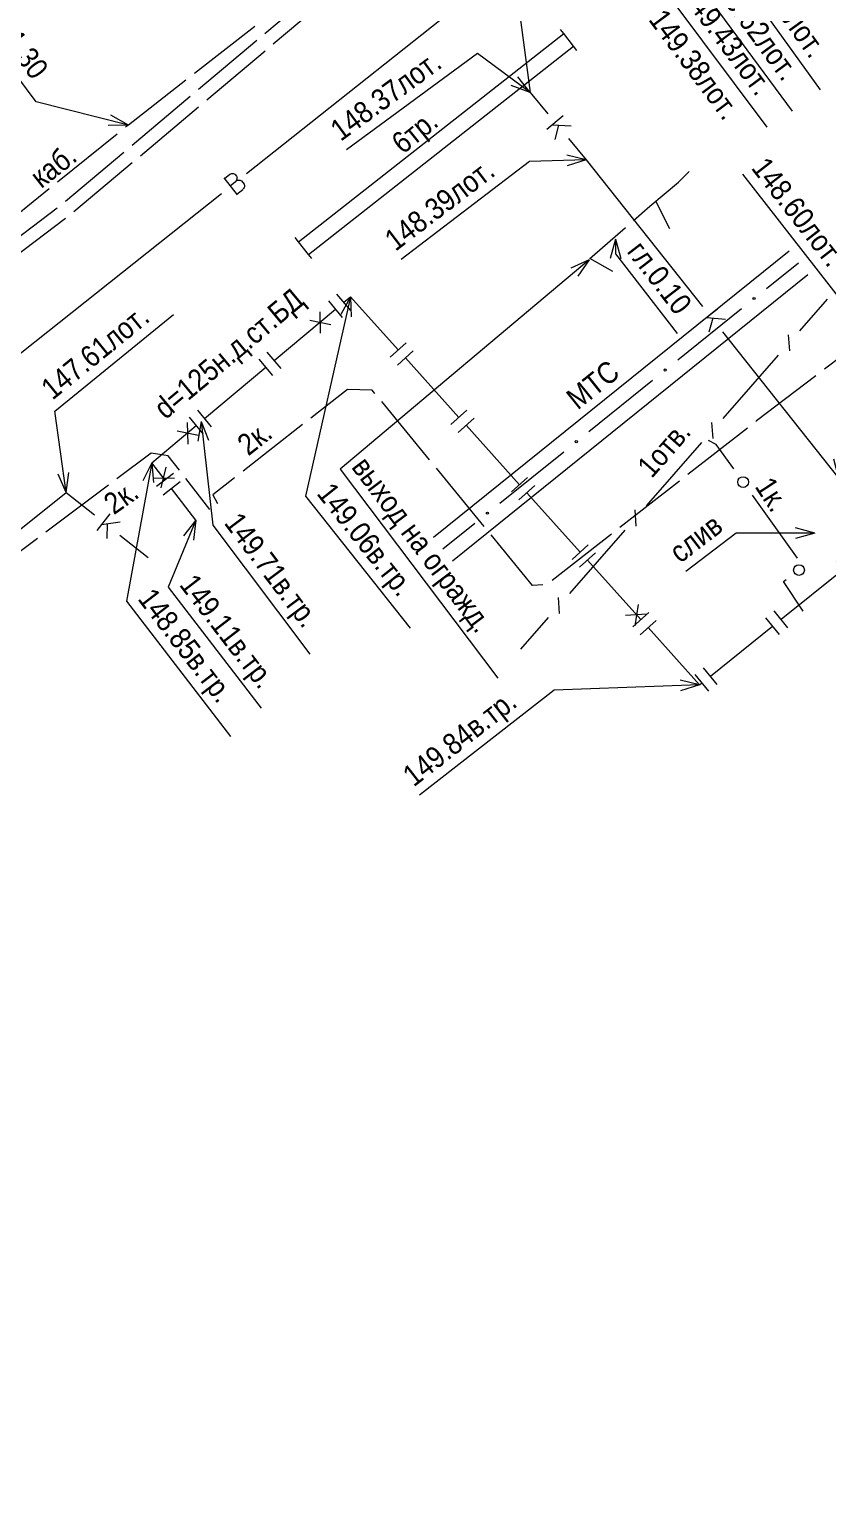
# Model space of a CAD drawing. Header units: metres. Extents: x 369 to 856, y 14070 to 14447.
# Drawn here: x 532.1 to 569.3, y 14129.3 to 14197.3 of the extents above; entities that cross this region are included whole.
import ezdxf
from ezdxf.enums import TextEntityAlignment as Align

# ---------------------------------------------------------------- set-up
doc = ezdxf.new("R2010")
doc.units = ezdxf.units.M
doc.header["$MEASUREMENT"] = 0
for name, color, linetype, lineweight in [('Водопровод', 7, 'Continuous', 25), ('Водосток', 7, 'Continuous', 25), ('Газопровод', 7, 'Continuous', 25), ('Кабели', 7, 'Continuous', 25), ('Кабель связи', 7, 'Continuous', 25), ('Кабель электрический', 7, 'Continuous', 25), ('Канализация самотёчная', 7, 'Continuous', 25), ('Теплосеть', 7, 'Continuous', 25)]:
    doc.layers.add(name, color=color, linetype=linetype, lineweight=lineweight)
doc.styles.add('Style-RUSSIAN_1251', font='RUSSIAN_1251.shx')
doc.styles.add('Style-RUSSIAN_1251 I 0.00000', font='RUSSIAN_1251.shx')

# ---------------------------------------------------------------- blocks, each defined once
blk = doc.blocks.new('msdElementTypeLine_111')
at = {"layer": 'Кабель электрический', "color": 252, "linetype": 'Continuous', "lineweight": 9}
for p, q in [((0.125, 0.716), (-0.029, 0.913)), ((0.588, 0.126), (0.126, 0.716)), ((0.743, -0.071), (0.588, 0.126))]:
    blk.add_line(p, q, dxfattribs=at)
blk = doc.blocks.new('msdElementTypeLine_112')
at = {"layer": 'Кабель электрический', "color": 252, "linetype": 'Continuous', "lineweight": 9}
for p, q in [((0.125, 0.716), (-0.029, 0.913)), ((0.588, 0.126), (0.126, 0.716)), ((0.743, -0.071), (0.588, 0.126))]:
    blk.add_line(p, q, dxfattribs=at)
blk = doc.blocks.new('msdElementTypeMultiLine_51')
at = {"layer": 'Кабель электрический', "color": 252, "linetype": 'Continuous', "lineweight": 9, "flags": 128}
for points in [[(0.126, 0.716), (12.476, 10.407)], [(0.588, 0.126), (12.938, 9.817)]]:
    blk.add_lwpolyline(points, dxfattribs=at)
at = {"layer": 'Кабель электрический', "color": 252, "linetype": 'Continuous', "lineweight": 9}
for name, p in [('msdElementTypeLine_111', (12.35, 9.691)), ('msdElementTypeLine_112', (0, 0))]:
    blk.add_blockref(name, p, dxfattribs=at)
blk = doc.blocks.new('msdElementTypeLineString_441')
at = {"layer": 'Кабель связи', "color": 252, "linetype": 'Continuous', "lineweight": 9}
for p, q in [((13.264, 15.1), (14.556, 16.575)), ((12.794, 14.162), (12.745, 14.91)), ((9.691, 11.023), (12.275, 13.972)), ((9.222, 10.085), (9.172, 10.833)), ((6.119, 6.945), (8.703, 9.895)), ((5.649, 6.007), (5.6, 6.755)), ((2.546, 2.868), (5.13, 5.817)), ((2.076, 1.93), (2.027, 2.678)), ((0.265, 0.265), (1.557, 1.74))]:
    blk.add_line(p, q, dxfattribs=at)
blk = doc.blocks.new('msdElementTypeMultiLine_139')
at = {"layer": 'Кабель связи', "color": 252, "linetype": 'Continuous', "lineweight": 9}
blk.add_blockref('msdElementTypeLineString_441', (0, 0), dxfattribs=at)
blk = doc.blocks.new('msdElementTypeLineString_442')
at = {"layer": 'Теплосеть', "color": 252, "linetype": 'Continuous', "lineweight": 9}
for p, q in [((15.125, 12.191), (16.61, 13.388)), ((10.985, 8.857), (13.956, 11.25)), ((6.845, 5.522), (9.816, 7.916)), ((2.705, 2.188), (5.677, 4.581)), ((0.051, 0.05), (1.537, 1.247))]:
    blk.add_line(p, q, dxfattribs=at)
for centre in [(14.541, 11.72), (10.401, 8.386), (6.261, 5.052), (2.121, 1.717)]:
    blk.add_circle(centre, 0.05, dxfattribs=at)
blk = doc.blocks.new('msdElementTypeMultiLine_140')
at = {"layer": 'Теплосеть', "color": 252, "linetype": 'Continuous', "lineweight": 9, "flags": 128}
for points in [[(0.001, 1.09), (16.56, 14.428)], [(0.879, 0), (17.439, 13.337)]]:
    blk.add_lwpolyline(points, dxfattribs=at)
at = {"layer": 'Теплосеть', "color": 252, "linetype": 'Continuous', "lineweight": 9}
blk.add_blockref('msdElementTypeLineString_442', (0.389, 0.495), dxfattribs=at)
blk = doc.blocks.new('msdElementTypeLineString_444')
at = {"layer": 'Кабель электрический', "color": 252, "linetype": 'Continuous', "lineweight": 9}
for p, q in [((34.933, 45.582), (33.813, 47.015)), ((30.199, 46.71), (27.29, 44.525)), ((26.89, 44.225), (23.98, 42.04)), ((23.58, 41.74), (20.671, 39.555)), ((20.271, 39.255), (17.361, 37.07)), ((16.962, 36.77), (14.052, 34.585)), ((13.652, 34.284), (10.742, 32.099)), ((10.343, 31.799), (7.433, 29.614)), ((7.033, 29.314), (4.124, 27.129)), ((0.868, 24.066), (3.011, 21.126)), ((3.306, 20.722), (5.449, 17.781)), ((5.744, 17.377), (7.887, 14.437)), ((8.181, 14.033), (10.325, 11.093)), ((9.93, 7.948), (6.75, 6.18))]:
    blk.add_line(p, q, dxfattribs=at)
at = {"layer": 'Кабель электрический', "color": 252, "linetype": 'Continuous', "lineweight": 9, "flags": 128}
for points in [[(33.505, 47.409), (32.984, 48.075), (32.187, 48.203), (30.599, 47.011)], [(3.724, 26.829), (1.315, 25.02), (0.987, 24.487)], [(10.619, 10.689), (11.706, 9.198), (11.706, 8.936), (10.367, 8.191)], [(6.313, 5.937), (3.166, 4.187), (3.133, 4.169)], [(2.696, 3.926), (0.458, 2.681), (0.117, 1.658)], [(0.074, 1.2), (0.719, 0.262), (0.85, 0), (1.229, 0.081)]]:
    blk.add_lwpolyline(points, dxfattribs=at)
blk = doc.blocks.new('msdElementTypeMultiLine_142')
at = {"layer": 'Кабель электрический', "color": 252, "linetype": 'Continuous', "lineweight": 9}
blk.add_blockref('msdElementTypeLineString_444', (0, 0), dxfattribs=at)
blk = doc.blocks.new('msdElementTypeLineString_445')
at = {"layer": 'Канализация самотёчная', "color": 252, "linetype": 'Continuous', "lineweight": 9}
for p, q in [((27.064, 25.372), (53.034, 49.717)), ((0, 0), (25.97, 24.346))]:
    blk.add_line(p, q, dxfattribs=at)
blk = doc.blocks.new('msdElementTypeLineString_446')
at = {"layer": 'Канализация самотёчная', "color": 252, "linetype": 'Continuous', "lineweight": 9}
for p, q in [((27.372, 25.661), (53.649, 50.295)), ((0, 0), (26.278, 24.635))]:
    blk.add_line(p, q, dxfattribs=at)
blk = doc.blocks.new('msdElementTypeLineString_447')
at = {"layer": 'Канализация самотёчная', "color": 252, "linetype": 'Continuous', "lineweight": 9}
for p, q in [((27.12, 25.246), (27.122, 26.122)), ((26.684, 25.711), (27.362, 24.988)), ((27.121, 25.523), (27.799, 25.398))]:
    blk.add_line(p, q, dxfattribs=at)
blk = doc.blocks.new('msdElementTypeMultiLine_144')
at = {"layer": 'Канализация самотёчная', "color": 252, "linetype": 'Continuous', "lineweight": 9}
for name, p in [('msdElementTypeLineString_445', (0.506, 1.234)), ('msdElementTypeLineString_446', (0.506, 0)), ('msdElementTypeLineString_447', (0, 0.111))]:
    blk.add_blockref(name, p, dxfattribs=at)
blk = doc.blocks.new('msdElementTypeLineString_448')
at = {"layer": 'Канализация самотёчная', "color": 252, "linetype": 'Continuous', "lineweight": 9}
for p, q in [((27.185, 25.556), (53.277, 50.084)), ((0.001, 0.001), (26.092, 24.529))]:
    blk.add_line(p, q, dxfattribs=at)
blk = doc.blocks.new('msdElementTypeLineString_449')
at = {"layer": 'Канализация самотёчная', "color": 252, "linetype": 'Continuous', "lineweight": 9}
for p, q in [((27.494, 25.846), (53.893, 50.664)), ((0.001, 0), (26.401, 24.818))]:
    blk.add_line(p, q, dxfattribs=at)
blk = doc.blocks.new('msdElementTypeLineString_450')
at = {"layer": 'Канализация самотёчная', "color": 252, "linetype": 'Continuous', "lineweight": 9}
for p, q in [((26.806, 25.894), (27.485, 25.172)), ((27.243, 25.429), (27.244, 26.305)), ((27.243, 25.707), (27.922, 25.583))]:
    blk.add_line(p, q, dxfattribs=at)
blk = doc.blocks.new('msdElementTypeMultiLine_145')
at = {"layer": 'Канализация самотёчная', "color": 252, "linetype": 'Continuous', "lineweight": 9}
for name, p in [('msdElementTypeLineString_448', (0.506, 1.235)), ('msdElementTypeLineString_449', (0.506, 0)), ('msdElementTypeLineString_450', (0, 0.112))]:
    blk.add_blockref(name, p, dxfattribs=at)
blk = doc.blocks.new('msdElementTypeLineString_479')
at = {"layer": 'Кабель электрический', "color": 252, "linetype": 'Continuous', "lineweight": 9}
for p, q in [((52.984, 40.975), (55.697, 43.257)), ((49.889, 38.37), (52.602, 40.653)), ((46.795, 35.765), (49.507, 38.048)), ((43.7, 33.161), (46.412, 35.443)), ((40.483, 30.709), (43.309, 32.849))]:
    blk.add_line(p, q, dxfattribs=at)
blk = doc.blocks.new('msdElementTypeLineString_480')
at = {"layer": 'Кабель электрический', "color": 252, "linetype": 'Continuous', "lineweight": 9}
for p, q in [((52.986, 40.975), (55.698, 43.258)), ((49.891, 38.371), (52.603, 40.653)), ((46.796, 35.766), (49.508, 38.049)), ((43.701, 33.161), (46.413, 35.444)), ((40.484, 30.709), (43.31, 32.85))]:
    blk.add_line(p, q, dxfattribs=at)
blk = doc.blocks.new('msdElementTypeMultiLine_175')
at = {"layer": 'Кабель электрический', "color": 252, "linetype": 'Continuous', "lineweight": 9}
for name, p in [('msdElementTypeLineString_479', (0, 0.492)), ('msdElementTypeLineString_480', (0.384, 0))]:
    blk.add_blockref(name, p, dxfattribs=at)
blk = doc.blocks.new('msdElementTypeLineString_486')
at = {"layer": 'Кабель электрический', "color": 252, "linetype": 'Continuous', "lineweight": 9}
for p, q in [((61.022, 32.523), (57.782, 31.16)), ((53.899, 28.902), (51.04, 26.857)), ((50.633, 26.566), (47.774, 24.521)), ((47.367, 24.23), (44.508, 22.185)), ((40.898, 19.472), (38.098, 17.347)), ((37.699, 17.045), (34.899, 14.92)), ((34.5, 14.618), (31.7, 12.493)), ((31.301, 12.191), (28.501, 10.066)), ((10.108, 5.842), (7.878, 8.56)), ((4.185, 7.489), (1.416, 5.323)), ((24.908, 7.331), (22.138, 5.166)), ((12.655, 2.738), (10.425, 5.455)), ((21.744, 4.858), (18.974, 2.693)), ((18.58, 2.385), (15.81, 0.22))]:
    blk.add_line(p, q, dxfattribs=at)
at = {"layer": 'Кабель электрический', "color": 252, "linetype": 'Continuous', "lineweight": 9, "flags": 128}
for points in [[(62.433, 34.131), (61.742, 32.826), (61.483, 32.717)], [(57.323, 30.962), (55.9, 30.332), (54.306, 29.193)], [(44.101, 21.894), (43.935, 21.776), (41.297, 19.774)], [(28.102, 9.764), (25.334, 7.664), (25.302, 7.639)], [(7.561, 8.946), (7.434, 9.1), (6.286, 9.132), (4.579, 7.797)], [(1.022, 5.015), (0, 4.215), (0.229, 3.816)], [(15.375, 0.023), (14.9, 0.001), (12.972, 2.351)]]:
    blk.add_lwpolyline(points, dxfattribs=at)
blk = doc.blocks.new('msdElementTypeMultiLine_179')
at = {"layer": 'Кабель электрический', "color": 252, "linetype": 'Continuous', "lineweight": 9}
blk.add_blockref('msdElementTypeLineString_486', (0, 0), dxfattribs=at)
blk = doc.blocks.new('msdElementTypeLineString_555')
at = {"layer": 'Кабель электрический', "color": 252, "linetype": 'Continuous', "lineweight": 9}
for p, q in [((60.545, 48.046), (59.139, 46.948)), ((58.745, 46.64), (55.933, 44.444)), ((55.539, 44.137), (52.726, 41.94)), ((52.332, 41.633), (49.52, 39.437)), ((49.126, 39.129), (46.314, 36.933)), ((45.92, 36.625), (43.107, 34.429)), ((42.713, 34.121), (39.901, 31.925)), ((39.507, 31.618), (36.695, 29.422)), ((36.301, 29.114), (33.488, 26.918)), ((29.894, 24.098), (27.116, 21.859)), ((26.727, 21.545), (23.949, 19.306)), ((23.56, 18.992), (20.782, 16.753)), ((20.393, 16.439), (17.615, 14.199)), ((17.226, 13.886), (14.448, 11.646)), ((14.058, 11.333), (11.281, 9.093)), ((10.891, 8.779), (8.113, 6.54)), ((7.724, 6.226), (4.946, 3.987)), ((4.557, 3.673), (1.779, 1.434)), ((1.39, 1.12), (0.001, 0))]:
    blk.add_line(p, q, dxfattribs=at)
at = {"layer": 'Кабель электрический', "color": 252, "linetype": 'Continuous', "lineweight": 9, "flags": 128}
blk.add_lwpolyline([(33.094, 26.61), (30.409, 24.513), (30.284, 24.412)], dxfattribs=at)
blk = doc.blocks.new('msdElementTypeMultiLine_249')
at = {"layer": 'Кабель электрический', "color": 252, "linetype": 'Continuous', "lineweight": 9}
blk.add_blockref('msdElementTypeLineString_555', (0, 0), dxfattribs=at)
blk = doc.blocks.new('msdElementTypeLineString_559')
at = {"layer": 'Канализация самотёчная', "color": 252, "linetype": 'Continuous', "lineweight": 9}
for p, q in [((0.001, 18.812), (1.139, 10.15)), ((1.334, 8.662), (2.472, 0))]:
    blk.add_line(p, q, dxfattribs=at)
blk = doc.blocks.new('msdElementTypeLineString_560')
at = {"layer": 'Канализация самотёчная', "color": 252, "linetype": 'Continuous', "lineweight": 9}
for p, q in [((2.194, 10.195), (1.212, 10.066)), ((1.787, 9.949), (1.29, 9.471)), ((1.562, 10.112), (2.272, 9.599))]:
    blk.add_line(p, q, dxfattribs=at)
blk = doc.blocks.new('msdElementTypeMultiLine_252')
at = {"layer": 'Канализация самотёчная', "color": 252, "linetype": 'Continuous', "lineweight": 9}
for name, p in [('msdElementTypeLineString_559', (0.506, 0.506)), ('msdElementTypeLineString_560', (0, 0))]:
    blk.add_blockref(name, p, dxfattribs=at)
blk = doc.blocks.new('msdElementTypeLineString_767')
at = {"layer": 'Водопровод', "color": 252, "linetype": 'Continuous', "lineweight": 9}
for p, q in [((27.566, 21.899), (53.956, 42.864)), ((0.001, 0), (26.391, 20.965))]:
    blk.add_line(p, q, dxfattribs=at)
blk = doc.blocks.new('msdElementTypeLineString_768')
at = {"layer": 'Водопровод', "color": 252, "linetype": 'Continuous', "lineweight": 9}
for p, q in [((27.006, 22.192), (27.627, 21.411)), ((27.295, 21.829), (27.546, 22.028)), ((27.606, 21.436), (27.89, 21.662))]:
    blk.add_line(p, q, dxfattribs=at)
at = {"layer": 'Водопровод', "color": 252, "linetype": 'Continuous', "lineweight": 9, "flags": 128}
blk.add_lwpolyline([(27.029, 22.163), (27.278, 22.362), (27.305, 22.376), (27.356, 22.393), (27.41, 22.4), (27.434, 22.4), (27.459, 22.395), (27.486, 22.386), (27.515, 22.37), (27.527, 22.361), (27.599, 22.27), (27.608, 22.249), (27.617, 22.218), (27.618, 22.192), (27.617, 22.166), (27.608, 22.132), (27.592, 22.096), (27.575, 22.066), (27.546, 22.028), (27.579, 22.049), (27.608, 22.067), (27.655, 22.086), (27.689, 22.091), (27.722, 22.094), (27.765, 22.088), (27.803, 22.073), (27.831, 22.054), (27.949, 21.905), (27.958, 21.888), (27.965, 21.86), (27.968, 21.824), (27.96, 21.782), (27.95, 21.75), (27.926, 21.705), (27.91, 21.681), (27.89, 21.662)], dxfattribs=at)
blk = doc.blocks.new('msdElementTypeMultiLine_391')
at = {"layer": 'Водопровод', "color": 252, "linetype": 'Continuous', "lineweight": 9}
for name, p in [('msdElementTypeLineString_767', (0.5, 0.5)), ('msdElementTypeLineString_768', (0, 0))]:
    blk.add_blockref(name, p, dxfattribs=at)
blk = doc.blocks.new('msdElementTypeLineString_772')
at = {"layer": 'Канализация самотёчная', "color": 252, "linetype": 'Continuous', "lineweight": 9}
for p, q in [((0.001, 3.136), (0.829, 2.144)), ((1.791, 0.992), (2.619, 0))]:
    blk.add_line(p, q, dxfattribs=at)
blk = doc.blocks.new('msdElementTypeLineString_773')
at = {"layer": 'Канализация самотёчная', "color": 252, "linetype": 'Continuous', "lineweight": 9}
for p, q in [((2.046, 2.554), (1.285, 1.919)), ((1.556, 2.146), (2.431, 2.093)), ((1.833, 2.129), (1.67, 1.459))]:
    blk.add_line(p, q, dxfattribs=at)
blk = doc.blocks.new('msdElementTypeMultiLine_396')
at = {"layer": 'Канализация самотёчная', "color": 252, "linetype": 'Continuous', "lineweight": 9}
for name, p in [('msdElementTypeLineString_772', (0.506, 0.506)), ('msdElementTypeLineString_773', (0, 0))]:
    blk.add_blockref(name, p, dxfattribs=at)
blk = doc.blocks.new('msdElementTypeLineString_787')
at = {"layer": 'Канализация самотёчная', "color": 252, "linetype": 'Continuous', "lineweight": 9}
for p, q in [((19.322, 20.037), (37.602, 38.995)), ((0, 0), (18.28, 18.958))]:
    blk.add_line(p, q, dxfattribs=at)
blk = doc.blocks.new('msdElementTypeLineString_788')
at = {"layer": 'Канализация самотёчная', "color": 252, "linetype": 'Continuous', "lineweight": 9}
for p, q in [((19.311, 20.026), (37.58, 38.972)), ((0.001, 0.001), (18.27, 18.947))]:
    blk.add_line(p, q, dxfattribs=at)
blk = doc.blocks.new('msdElementTypeLineString_789')
at = {"layer": 'Канализация самотёчная', "color": 252, "linetype": 'Continuous', "lineweight": 9}
for p, q in [((19.259, 19.732), (19.217, 20.606)), ((18.8, 20.174), (19.513, 19.487)), ((19.246, 20.009), (19.929, 19.918))]:
    blk.add_line(p, q, dxfattribs=at)
blk = doc.blocks.new('msdElementTypeMultiLine_404')
at = {"layer": 'Канализация самотёчная', "color": 252, "linetype": 'Continuous', "lineweight": 9}
for name, p in [('msdElementTypeLineString_787', (0.145, 0.779)), ('msdElementTypeLineString_788', (0.868, 0.232)), ('msdElementTypeLineString_789', (0, 0))]:
    blk.add_blockref(name, p, dxfattribs=at)
blk = doc.blocks.new('msdElementTypeLineString_798')
at = {"layer": 'Канализация самотёчная', "color": 252, "linetype": 'Continuous', "lineweight": 9}
for p, q in [((0.001, 14.844), (5.416, 8.01)), ((6.347, 6.834), (11.762, 0))]:
    blk.add_line(p, q, dxfattribs=at)
blk = doc.blocks.new('msdElementTypeLineString_799')
at = {"layer": 'Канализация самотёчная', "color": 252, "linetype": 'Continuous', "lineweight": 9}
for p, q in [((6.629, 8.402), (5.853, 7.787)), ((6.13, 8.006), (7.002, 7.932)), ((6.406, 7.983), (6.226, 7.317))]:
    blk.add_line(p, q, dxfattribs=at)
blk = doc.blocks.new('msdElementTypeMultiLine_409')
at = {"layer": 'Канализация самотёчная', "color": 252, "linetype": 'Continuous', "lineweight": 9}
for name, p in [('msdElementTypeLineString_798', (0.506, 0.506)), ('msdElementTypeLineString_799', (0, 0))]:
    blk.add_blockref(name, p, dxfattribs=at)
blk = doc.blocks.new('msdElementTypeLineString_800')
at = {"layer": 'Канализация самотёчная', "color": 252, "linetype": 'Continuous', "lineweight": 9}
for p, q in [((0.001, 3.023), (1.317, 1.978)), ((2.492, 1.045), (3.807, 0.001))]:
    blk.add_line(p, q, dxfattribs=at)
blk = doc.blocks.new('msdElementTypeLineString_801')
at = {"layer": 'Канализация самотёчная', "color": 252, "linetype": 'Continuous', "lineweight": 9}
for p, q in [((2.538, 2.535), (1.922, 1.759)), ((2.141, 2.035), (3.008, 2.161)), ((2.416, 2.075), (2.392, 1.386))]:
    blk.add_line(p, q, dxfattribs=at)
blk = doc.blocks.new('msdElementTypeMultiLine_410')
at = {"layer": 'Канализация самотёчная', "color": 252, "linetype": 'Continuous', "lineweight": 9}
for name, p in [('msdElementTypeLineString_800', (0.506, 0.506)), ('msdElementTypeLineString_801', (0, 0))]:
    blk.add_blockref(name, p, dxfattribs=at)
blk = doc.blocks.new('msdElementTypeLineString_802')
at = {"layer": 'Канализация самотёчная', "color": 252, "linetype": 'Continuous', "lineweight": 9}
for p, q in [((7.049, 5.602), (12.923, 10.271)), ((0.001, 0), (5.875, 4.669))]:
    blk.add_line(p, q, dxfattribs=at)
blk = doc.blocks.new('msdElementTypeLineString_803')
at = {"layer": 'Канализация самотёчная', "color": 252, "linetype": 'Continuous', "lineweight": 9}
for p, q in [((6.89, 5.384), (6.964, 6.256)), ((6.493, 5.883), (7.11, 5.107)), ((6.913, 5.66), (7.579, 5.48))]:
    blk.add_line(p, q, dxfattribs=at)
blk = doc.blocks.new('msdElementTypeMultiLine_411')
at = {"layer": 'Канализация самотёчная', "color": 252, "linetype": 'Continuous', "lineweight": 9}
for name, p in [('msdElementTypeLineString_802', (0.506, 0.506)), ('msdElementTypeLineString_803', (0, 0))]:
    blk.add_blockref(name, p, dxfattribs=at)
blk = doc.blocks.new('msdElementTypeLineString_977')
at = {"layer": 'Кабели', "color": 252, "linetype": 'Continuous', "lineweight": 9}
blk.add_line((4.392, 2.724), (2.294, 5.66), dxfattribs=at)
at = {"layer": 'Кабели', "color": 252, "linetype": 'Continuous', "lineweight": 9, "flags": 128}
for points in [[(1.422, 6.88), (0.602, 8.027), (0.25, 8.205)], [(4.655, 0.25), (3.745, 1.643), (3.857, 1.726)]]:
    blk.add_lwpolyline(points, dxfattribs=at)
at = {"layer": 'Кабели', "color": 252, "linetype": 'Continuous', "lineweight": 9}
for centre in [(1.858, 6.27), (4.46, 2.173)]:
    blk.add_circle(centre, 0.25, dxfattribs=at)
blk = doc.blocks.new('msdElementTypeMultiLine_556')
at = {"layer": 'Кабели', "color": 252, "linetype": 'Continuous', "lineweight": 9}
blk.add_blockref('msdElementTypeLineString_977', (0, 0), dxfattribs=at)
blk = doc.blocks.new('msdElementTypeLineString_1072')
at = {"layer": 'Газопровод', "color": 252, "linetype": 'Continuous', "lineweight": 9}
for p, q in [((8.235, 17.778), (8.259, 16.778)), ((7.775, 17.392), (8.757, 17.196)), ((41.016, 13.019), (41.022, 12.019)), ((1.6, 12.234), (2.581, 12.039)), ((2.059, 12.621), (2.083, 11.621)), ((40.55, 12.641), (41.527, 12.428)), ((0.842, 9.574), (1.076, 10.547)), ((0.474, 10.049), (1.474, 10.033)), ((23.074, 4.141), (22.915, 3.153)), ((23.477, 3.696), (22.479, 3.635))]:
    blk.add_line(p, q, dxfattribs=at)
blk = doc.blocks.new('msdElementTypeLineString_1073')
at = {"layer": 'Газопровод', "color": 252, "linetype": 'Continuous', "lineweight": 9}
for p, q in [((9.386, 17.613), (8.745, 18.38)), ((9.769, 17.933), (9.129, 18.701)), ((6.206, 15.609), (9.065, 17.997)), ((11.609, 15.763), (12.353, 16.432)), ((6.142, 14.904), (5.501, 15.672)), ((6.526, 15.225), (5.885, 15.993)), ((11.944, 15.391), (12.687, 16.061)), ((12.316, 15.726), (14.809, 12.957)), ((2.962, 12.9), (5.822, 15.288)), ((42.989, 14.141), (44.44, 15.309)), ((43.302, 13.752), (42.675, 14.531)), ((39.696, 11.493), (42.599, 13.828)), ((42.912, 13.438), (42.286, 14.218)), ((2.899, 12.196), (2.258, 12.964)), ((3.283, 12.516), (2.642, 13.284)), ((14.437, 12.623), (15.18, 13.292)), ((14.772, 12.251), (15.515, 12.92)), ((15.143, 12.586), (17.636, 9.817)), ((39.619, 10.79), (38.993, 11.569)), ((40.009, 11.104), (39.382, 11.883)), ((36.403, 8.845), (39.306, 11.18)), ((1.518, 10.342), (0.726, 9.732)), ((1.823, 9.946), (1.031, 9.336)), ((2.563, 8.165), (1.427, 9.641)), ((17.265, 9.483), (18.008, 10.152)), ((17.599, 9.111), (18.342, 9.78)), ((17.971, 9.446), (20.464, 6.677)), ((36.326, 8.142), (35.7, 8.921)), ((36.716, 8.455), (36.089, 9.235)), ((33.11, 6.197), (36.013, 8.532)), ((20.092, 6.342), (20.835, 7.012)), ((20.427, 5.971), (21.17, 6.64)), ((20.798, 6.306), (23.291, 3.537)), ((33.033, 5.494), (32.407, 6.273)), ((33.423, 5.807), (32.796, 6.587)), ((29.817, 3.549), (32.72, 5.884)), ((22.92, 3.202), (23.663, 3.871)), ((23.254, 2.831), (23.997, 3.5)), ((29.74, 2.846), (29.114, 3.625)), ((30.13, 3.159), (29.503, 3.939)), ((26.524, 0.901), (29.427, 3.236)), ((26.448, 0.198), (25.821, 0.977)), ((26.837, 0.511), (26.21, 1.291))]:
    blk.add_line(p, q, dxfattribs=at)
at = {"layer": 'Газопровод', "color": 252, "linetype": 'Continuous', "lineweight": 9, "flags": 128}
for points in [[(9.449, 18.317), (9.753, 18.571), (11.981, 16.098)], [(1.122, 10.037), (0.501, 10.845), (2.578, 12.58)], [(23.626, 3.165), (26.026, 0.5), (26.134, 0.588)]]:
    blk.add_lwpolyline(points, dxfattribs=at)
blk = doc.blocks.new('msdElementTypeMultiLine_616')
at = {"layer": 'Газопровод', "color": 252, "linetype": 'Continuous', "lineweight": 9}
for name, p in [('msdElementTypeLineString_1073', (0, 0)), ('msdElementTypeLineString_1072', (0.093, 0.093))]:
    blk.add_blockref(name, p, dxfattribs=at)
blk = doc.blocks.new('msdElementTypeLineString_1094')
at = {"layer": 'Кабели', "color": 252, "linetype": 'Continuous', "lineweight": 9}
blk.add_line((0.646, 0.001), (0, 1.293), dxfattribs=at)
blk = doc.blocks.new('msdElementTypeMultiLine_630')
at = {"layer": 'Кабели', "color": 252, "linetype": 'Continuous', "lineweight": 9}
blk.add_blockref('msdElementTypeLineString_1094', (0, 0), dxfattribs=at)
blk = doc.blocks.new('msdElementTypeLineString_1095')
at = {"layer": 'Кабели', "color": 252, "linetype": 'Continuous', "lineweight": 9, "flags": 128}
for points in [[(2.041, 2.386), (2.799, 3.049), (4.139, 4.162), (4.622, 4.659)], [(1.076, 0), (0.001, 0.604), (0.118, 0.706), (1.664, 2.057)]]:
    blk.add_lwpolyline(points, dxfattribs=at)
blk = doc.blocks.new('msdElementTypeMultiLine_631')
at = {"layer": 'Кабели', "color": 252, "linetype": 'Continuous', "lineweight": 9}
blk.add_blockref('msdElementTypeLineString_1095', (0, 0), dxfattribs=at)
blk = doc.blocks.new('DIMTXT_342')
at = {"layer": 'Кабель электрический', "color": 252, "linetype": 'Continuous', "lineweight": 9}
for q in [(-0.934, -0.023), (-0.812, 0.462)]:
    blk.add_line((0, 0), q, dxfattribs=at)
at = {"layer": 'Кабель электрический', "color": 252, "linetype": 'Continuous', "lineweight": 9, "flags": 128}
blk.add_lwpolyline([(0, 0), (-4.301, 1.082), (-7.103, 4.845)], dxfattribs=at)
at = {"layer": 'Кабель электрический', "color": 252, "linetype": 'Continuous', "lineweight": 9, "style": 'Style-RUSSIAN_1251', "width": 0.9}
blk.add_text('гл.1.30', height=1, rotation=306.672, dxfattribs=at).set_placement((-5.94, 5.711), align=Align.TOP_LEFT)
blk = doc.blocks.new('DIMTXT_415')
at = {"layer": 'Канализация самотёчная', "color": 252, "linetype": 'Continuous', "lineweight": 9}
for q in [(-0.374, 0.856), (0.121, 0.926)]:
    blk.add_line((0, 0), q, dxfattribs=at)
at = {"layer": 'Канализация самотёчная', "color": 252, "linetype": 'Continuous', "lineweight": 9, "flags": 128}
blk.add_lwpolyline([(0, 0), (-0.536, 3.786), (4.996, 8.294)], dxfattribs=at)
at = {"layer": 'Канализация самотёчная', "color": 252, "linetype": 'Continuous', "lineweight": 9, "style": 'Style-RUSSIAN_1251', "width": 0.9}
blk.add_text('147.61лот.', height=1, rotation=39.1826, dxfattribs=at).set_placement((-1.278, 5.052), align=Align.TOP_LEFT)
blk = doc.blocks.new('DIMTXT_473')
at = {"layer": 'Газопровод', "color": 252, "linetype": 'Continuous', "lineweight": 9}
for q in [(-0.408, -0.84), (0.083, -0.93)]:
    blk.add_line((0, 0), q, dxfattribs=at)
at = {"layer": 'Газопровод', "color": 252, "linetype": 'Continuous', "lineweight": 9, "flags": 128}
blk.add_lwpolyline([(0, 0), (-1.183, -6.449), (3.662, -12.752)], dxfattribs=at)
at = {"layer": 'Газопровод', "color": 252, "linetype": 'Continuous', "lineweight": 9, "style": 'Style-RUSSIAN_1251', "width": 0.9}
blk.add_text('148.85в.тр.', height=1, rotation=307.5452, dxfattribs=at).set_placement((0.104, -5.743), align=Align.TOP_LEFT)
blk = doc.blocks.new('DIMTXT_474')
at = {"layer": 'Газопровод', "color": 252, "linetype": 'Continuous', "lineweight": 9}
for q in [(-0.578, -0.733), (-0.117, -0.927)]:
    blk.add_line((0, 0), q, dxfattribs=at)
at = {"layer": 'Газопровод', "color": 252, "linetype": 'Continuous', "lineweight": 9, "flags": 128}
blk.add_lwpolyline([(0, 0), (-1.304, -3.112), (3.04, -8.763)], dxfattribs=at)
at = {"layer": 'Газопровод', "color": 252, "linetype": 'Continuous', "lineweight": 9, "style": 'Style-RUSSIAN_1251', "width": 0.9}
blk.add_text('149.11в.тр.', height=1, rotation=307.5481, dxfattribs=at).set_placement((-0.018, -2.406), align=Align.TOP_LEFT)
blk = doc.blocks.new('DIMTXT_475')
at = {"layer": 'Газопровод', "color": 252, "linetype": 'Continuous', "lineweight": 9}
for q in [(-0.149, -0.922), (0.348, -0.867)]:
    blk.add_line((0, 0), q, dxfattribs=at)
at = {"layer": 'Газопровод', "color": 252, "linetype": 'Continuous', "lineweight": 9, "flags": 128}
blk.add_lwpolyline([(0, 0), (0.54, -4.83), (5.069, -10.839)], dxfattribs=at)
at = {"layer": 'Газопровод', "color": 252, "linetype": 'Continuous', "lineweight": 9, "style": 'Style-RUSSIAN_1251', "width": 0.9}
blk.add_text('149.71в.тр.', height=1, rotation=307.0063, dxfattribs=at).set_placement((1.833, -4.137), align=Align.TOP_LEFT)
blk = doc.blocks.new('DIMTXT_483')
at = {"layer": 'Газопровод', "color": 252, "linetype": 'Continuous', "lineweight": 9}
for q in [(-0.442, -0.823), (0.046, -0.933)]:
    blk.add_line((0, 0), q, dxfattribs=at)
at = {"layer": 'Газопровод', "color": 252, "linetype": 'Continuous', "lineweight": 9, "flags": 128}
blk.add_lwpolyline([(0, 0), (-2.096, -9.28), (2.787, -15.436)], dxfattribs=at)
at = {"layer": 'Газопровод', "color": 252, "linetype": 'Continuous', "lineweight": 9, "style": 'Style-RUSSIAN_1251', "width": 0.9}
blk.add_text('149.06в.тр.', height=1, rotation=308.4162, dxfattribs=at).set_placement((-0.82, -8.555), align=Align.TOP_LEFT)
blk = doc.blocks.new('DIMTXT_484')
at = {"layer": 'Канализация самотёчная', "color": 252, "linetype": 'Continuous', "lineweight": 9}
for q in [(-0.907, 0.223), (-0.892, -0.277)]:
    blk.add_line((0, 0), q, dxfattribs=at)
at = {"layer": 'Канализация самотёчная', "color": 252, "linetype": 'Continuous', "lineweight": 9, "flags": 128}
blk.add_lwpolyline([(0, 0), (-2.64, -0.078), (-8.613, -4.645)], dxfattribs=at)
at = {"layer": 'Канализация самотёчная', "color": 252, "linetype": 'Continuous', "lineweight": 9, "style": 'Style-RUSSIAN_1251', "width": 0.9}
blk.add_text('148.39лот.', height=1, rotation=37.398, dxfattribs=at).set_placement((-9.494, -3.493), align=Align.TOP_LEFT)
blk = doc.blocks.new('DIMTXT_485')
at = {"layer": 'Водосток', "color": 252, "linetype": 'Continuous', "lineweight": 9}
for q in [(-0.9, 0.25), (-0.9, -0.25)]:
    blk.add_line((0, 0), q, dxfattribs=at)
at = {"layer": 'Водосток', "color": 252, "linetype": 'Continuous', "lineweight": 9, "flags": 128}
blk.add_lwpolyline([(0, 0), (-3.674, 0), (-6.009, -1.793)], dxfattribs=at)
at = {"layer": 'Водосток', "color": 252, "linetype": 'Continuous', "lineweight": 9, "style": 'Style-RUSSIAN_1251', "width": 0.9}
blk.add_text('слив', height=1, rotation=37.5197, dxfattribs=at).set_placement((-6.892, -0.643), align=Align.TOP_LEFT)
blk = doc.blocks.new('DIMTXT_486')
at = {"layer": 'Газопровод', "color": 252, "linetype": 'Continuous', "lineweight": 9}
for q in [(-0.908, 0.217), (-0.89, -0.282)]:
    blk.add_line((0, 0), q, dxfattribs=at)
at = {"layer": 'Газопровод', "color": 252, "linetype": 'Continuous', "lineweight": 9, "flags": 128}
blk.add_lwpolyline([(0, 0), (-6.783, -0.245), (-13.044, -5.143)], dxfattribs=at)
at = {"layer": 'Газопровод', "color": 252, "linetype": 'Continuous', "lineweight": 9, "style": 'Style-RUSSIAN_1251', "width": 0.9}
blk.add_text('149.84в.тр.', height=1, rotation=38.0338, dxfattribs=at).set_placement((-13.938, -4.001), align=Align.TOP_LEFT)
blk = doc.blocks.new('DIMTXT_487')
at = {"layer": 'Водосток', "color": 252, "linetype": 'Continuous', "lineweight": 9}
for q in [(0.92, 0.163), (0.872, -0.335)]:
    blk.add_line((0, 0), q, dxfattribs=at)
at = {"layer": 'Водосток', "color": 252, "linetype": 'Continuous', "lineweight": 9, "flags": 128}
blk.add_lwpolyline([(0, 0), (5.829, -0.558), (10.354, -6.617)], dxfattribs=at)
at = {"layer": 'Водосток', "color": 252, "linetype": 'Continuous', "lineweight": 9, "style": 'Style-RUSSIAN_1251', "width": 0.9}
for s, p in [('149.43лот.', (7.126, 0.129)), ('149.38лот.', (5.603, -1.008))]:
    blk.add_text(s, height=1, rotation=306.7575, dxfattribs=at).set_placement(p, align=Align.TOP_LEFT)
blk = doc.blocks.new('DIMTXT_488')
at = {"layer": 'Водосток', "color": 252, "linetype": 'Continuous', "lineweight": 9}
for q in [(0.93, 0.091), (0.843, -0.402)]:
    blk.add_line((0, 0), q, dxfattribs=at)
at = {"layer": 'Водосток', "color": 252, "linetype": 'Continuous', "lineweight": 9, "flags": 128}
blk.add_lwpolyline([(0, 0), (4.382, -0.77), (8.818, -6.788)], dxfattribs=at)
at = {"layer": 'Водосток', "color": 252, "linetype": 'Continuous', "lineweight": 9, "style": 'Style-RUSSIAN_1251', "width": 0.9}
blk.add_text('149.62лот.', height=1, rotation=306.3938, dxfattribs=at).set_placement((5.683, -0.09), align=Align.TOP_LEFT)
blk = doc.blocks.new('DIMTXT_489')
at = {"layer": 'Водосток', "color": 252, "linetype": 'Continuous', "lineweight": 9}
for q in [(0.754, -0.552), (0.93, -0.084)]:
    blk.add_line((0, 0), q, dxfattribs=at)
at = {"layer": 'Водосток', "color": 252, "linetype": 'Continuous', "lineweight": 9, "flags": 128}
blk.add_lwpolyline([(0, 0), (9.778, -3.694), (14.182, -9.841)], dxfattribs=at)
at = {"layer": 'Водосток', "color": 252, "linetype": 'Continuous', "lineweight": 9, "style": 'Style-RUSSIAN_1251', "width": 0.9}
blk.add_text('149.34лот.', height=1, rotation=305.6191, dxfattribs=at).set_placement((11.088, -3.032), align=Align.TOP_LEFT)
blk = doc.blocks.new('DIMTXT_492')
at = {"layer": 'Канализация самотёчная', "color": 252, "linetype": 'Continuous', "lineweight": 9}
for q in [(-0.233, 0.905), (0.267, 0.895)]:
    blk.add_line((0, 0), q, dxfattribs=at)
at = {"layer": 'Канализация самотёчная', "color": 252, "linetype": 'Continuous', "lineweight": 9, "flags": 128}
blk.add_lwpolyline([(0, 0), (0.158, 8.254), (-4.462, 14.178)], dxfattribs=at)
at = {"layer": 'Канализация самотёчная', "color": 252, "linetype": 'Continuous', "lineweight": 9, "style": 'Style-RUSSIAN_1251', "width": 0.9}
blk.add_text('148.60лот.', height=1, rotation=307.952, dxfattribs=at).set_placement((-3.319, 15.07), align=Align.TOP_LEFT)
blk = doc.blocks.new('DIMTXT_494')
at = {"layer": 'Канализация самотёчная', "color": 252, "linetype": 'Continuous', "lineweight": 9}
for q in [(-0.575, 0.736), (-0.872, 0.334)]:
    blk.add_line((0, 0), q, dxfattribs=at)
at = {"layer": 'Канализация самотёчная', "color": 252, "linetype": 'Continuous', "lineweight": 9, "flags": 128}
blk.add_lwpolyline([(0, 0), (-2.448, 1.812), (-8.552, -2.663)], dxfattribs=at)
at = {"layer": 'Канализация самотёчная', "color": 252, "linetype": 'Continuous', "lineweight": 9, "style": 'Style-RUSSIAN_1251', "width": 0.9}
blk.add_text('148.37лот.', height=1, rotation=36.2493, dxfattribs=at).set_placement((-9.41, -1.494), align=Align.TOP_LEFT)
blk = doc.blocks.new('DIMTXT_624')
at = {"layer": 'Кабели', "color": 252, "linetype": 'Continuous', "lineweight": 9}
for q in [(-0.85, -0.388), (-0.528, -0.771)]:
    blk.add_line((0, 0), q, dxfattribs=at)
at = {"layer": 'Кабели', "color": 252, "linetype": 'Continuous', "lineweight": 9, "flags": 128}
blk.add_lwpolyline([(0, 0), (-11.597, -9.759), (-4.253, -19.497)], dxfattribs=at)
at = {"layer": 'Кабели', "color": 252, "linetype": 'Continuous', "lineweight": 9, "style": 'Style-RUSSIAN_1251', "width": 0.9}
blk.add_text('выход на огражд.', height=1, rotation=307.0216, dxfattribs=at).set_placement((-10.304, -9.066), align=Align.TOP_LEFT)
blk = doc.blocks.new('DIMTXT_625')
at = {"layer": 'Кабели', "color": 252, "linetype": 'Continuous', "lineweight": 9}
for q in [(-0.25, -0.9), (0.25, -0.9)]:
    blk.add_line((0, 0), q, dxfattribs=at)
at = {"layer": 'Кабели', "color": 252, "linetype": 'Continuous', "lineweight": 9, "flags": 128}
blk.add_lwpolyline([(0, 0), (0, -0.687), (2.864, -4.394)], dxfattribs=at)
at = {"layer": 'Кабели', "color": 252, "linetype": 'Continuous', "lineweight": 9, "style": 'Style-RUSSIAN_1251', "width": 0.9}
blk.add_text('гл.0.10', height=1, rotation=307.6911, dxfattribs=at).set_placement((1.285, 0.022), align=Align.TOP_LEFT)

msp = doc.modelspace()

# ---------------------------------------------------------------- block references
at = {"layer": 'Водопровод', "color": 252, "linetype": 'Continuous', "lineweight": 9}
msp.add_blockref('msdElementTypeMultiLine_391', (514.194, 14168.149), dxfattribs=at)
at = {"layer": 'Водосток', "color": 252, "linetype": 'Continuous', "lineweight": 9}
for name, p in [('DIMTXT_489', (554.796, 14204.281)), ('DIMTXT_488', (558.85, 14200.243)), ('DIMTXT_487', (556.147, 14199.318)), ('DIMTXT_485', (568.735, 14173.797))]:
    msp.add_blockref(name, p, dxfattribs=at)
at = {"layer": 'Газопровод', "color": 252, "linetype": 'Continuous', "lineweight": 9}
for name, p in [('msdElementTypeMultiLine_616', (537.338, 14166.233)), ('DIMTXT_483', (547.091, 14184.804)), ('DIMTXT_475', (540.141, 14179)), ('DIMTXT_473', (537.839, 14177.078)), ('DIMTXT_474', (539.901, 14174.398)), ('DIMTXT_486', (563.364, 14166.733))]:
    msp.add_blockref(name, p, dxfattribs=at)
at = {"layer": 'Кабели', "color": 252, "linetype": 'Continuous', "lineweight": 9}
for name, p in [('msdElementTypeMultiLine_631', (558.246, 14185.98)), ('msdElementTypeMultiLine_630', (561.323, 14187.967)), ('DIMTXT_625', (559.447, 14187.497)), ('DIMTXT_624', (558.211, 14186.532)), ('msdElementTypeMultiLine_556', (563.531, 14169.904))]:
    msp.add_blockref(name, p, dxfattribs=at)
at = {"layer": 'Кабель связи', "color": 252, "linetype": 'Continuous', "lineweight": 9}
msp.add_blockref('msdElementTypeMultiLine_139', (554.765, 14168.12), dxfattribs=at)
at = {"layer": 'Кабель электрический', "color": 252, "linetype": 'Continuous', "lineweight": 9}
for name, p in [('msdElementTypeMultiLine_175', (490.129, 14155.612)), ('msdElementTypeMultiLine_249', (506.34, 14168.29)), ('msdElementTypeMultiLine_179', (540.678, 14171.362)), ('DIMTXT_342', (536.749, 14192.803)), ('msdElementTypeMultiLine_51', (544.556, 14186.657)), ('msdElementTypeMultiLine_142', (505.62, 14129.322))]:
    msp.add_blockref(name, p, dxfattribs=at)
at = {"layer": 'Канализация самотёчная', "color": 252, "linetype": 'Continuous', "lineweight": 9}
for name, p in [('msdElementTypeMultiLine_144', (497.233, 14179.719)), ('msdElementTypeMultiLine_145', (498.125, 14178.661)), ('msdElementTypeMultiLine_404', (507.646, 14181.143)), ('msdElementTypeMultiLine_252', (552.483, 14193.814)), ('DIMTXT_494', (555.461, 14194.32)), ('msdElementTypeMultiLine_396', (554.954, 14190.678)), ('DIMTXT_484', (558.079, 14191.184)), ('msdElementTypeMultiLine_409', (557.572, 14175.834)), ('DIMTXT_492', (569.84, 14176.34)), ('DIMTXT_415', (533.86, 14175.687)), ('msdElementTypeMultiLine_411', (520.431, 14164.91)), ('msdElementTypeMultiLine_410', (533.353, 14172.158))]:
    msp.add_blockref(name, p, dxfattribs=at)
at = {"layer": 'Теплосеть', "color": 252, "linetype": 'Continuous', "lineweight": 9}
msp.add_blockref('msdElementTypeMultiLine_140', (550.967, 14172.512), dxfattribs=at)

# ---------------------------------------------------------------- texts
at = {"layer": 'Газопровод', "color": 252, "linetype": 'Continuous', "lineweight": 9, "style": 'Style-RUSSIAN_1251 I 0.00000', "width": 0.9}
msp.add_text('d=125н.д.ст.БД', height=1, rotation=39.86368, dxfattribs=at).set_placement((538.477, 14179.057))
at = {"layer": 'Кабели', "color": 252, "linetype": 'Continuous', "lineweight": 9, "style": 'Style-RUSSIAN_1251 I 0.00000', "width": 0.9}
msp.add_text('1к.', height=1, rotation=303.17765, dxfattribs=at).set_placement((565.905, 14175.969))
at = {"layer": 'Кабель связи', "color": 252, "linetype": 'Continuous', "lineweight": 9, "style": 'Style-RUSSIAN_1251 I 0.00000', "width": 0.9}
msp.add_text('1отв.', height=1, rotation=48.69175, dxfattribs=at).set_placement((561.13, 14176.312))
at = {"layer": 'Кабель электрический', "color": 252, "linetype": 'Continuous', "lineweight": 9}
for s, rotation, style, width, p in [('6тр.', 38.94192, 'Style-RUSSIAN_1251', 0.899998, (549.537, 14191.417)), ('каб.', 38.08673, 'Style-RUSSIAN_1251', 0.899998, (532.689, 14189.823)), ('2к.', 38.03467, 'Style-RUSSIAN_1251 I 0.00000', 0.9, (542.337, 14177.365)), ('2к.', 35.35318, 'Style-RUSSIAN_1251', 0.899998, (536.074, 14174.623))]:
    msp.add_text(s, height=1, rotation=rotation, dxfattribs=dict(at, style=style, width=width)).set_placement(p)
at = {"layer": 'Теплосеть', "color": 252, "linetype": 'Continuous', "lineweight": 9, "style": 'Style-RUSSIAN_1251 I 0.00000', "width": 0.9}
msp.add_text('МТС', height=1, rotation=38.83921, dxfattribs=at).set_placement((557.684, 14179.504))

doc.saveas('drawing.dxf')
